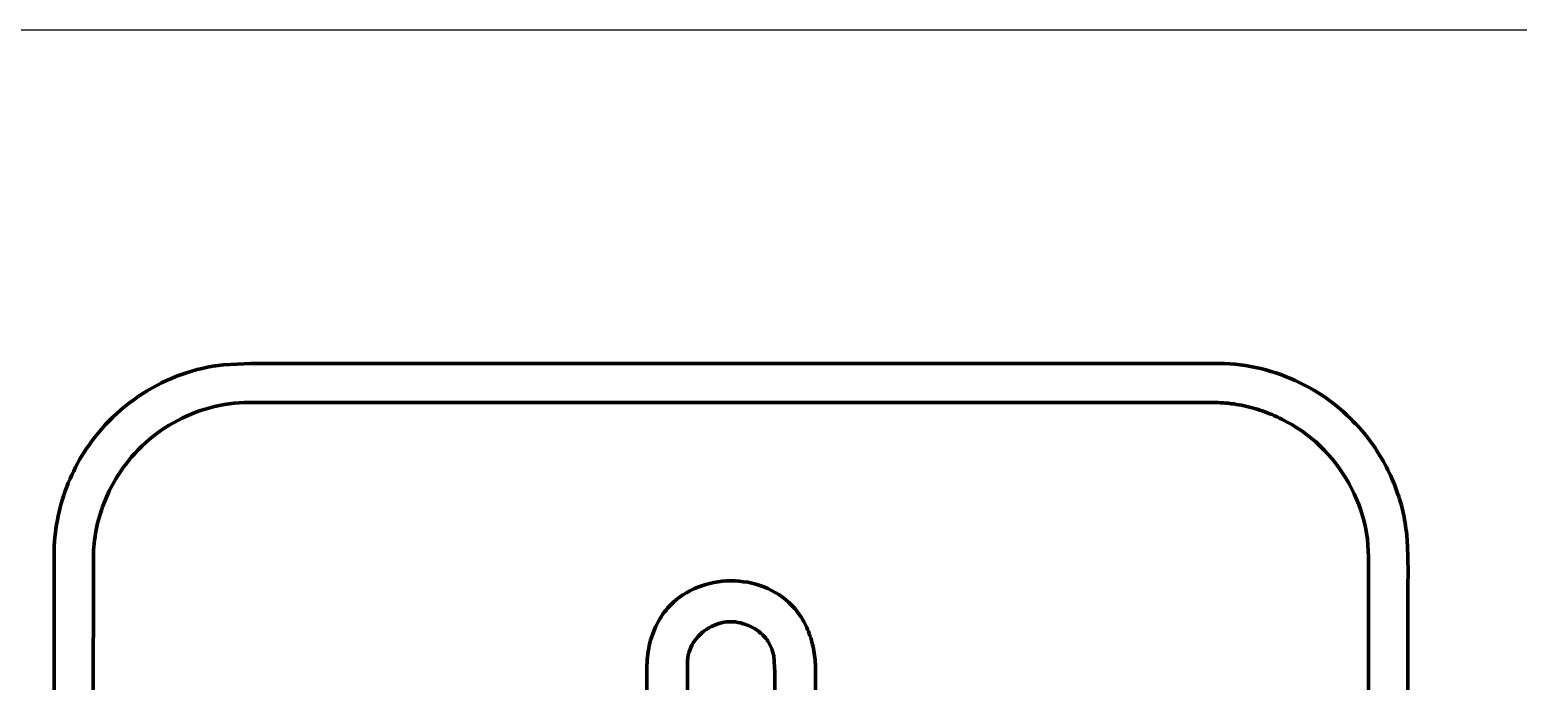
# Model space of a CAD drawing. Header units: millimetres. Extents: x 0 to 494, y 0 to 218.
# Drawn here: x 71.55 to 87.44, y 81.2 to 88.16 of the extents above; entities that cross this region are included whole.
import ezdxf

# ---------------------------------------------------------------- set-up
doc = ezdxf.new("R2010")
doc.units = ezdxf.units.MM
doc.layers.add('color#000000ff', color=7, linetype='Continuous', lineweight=100)
doc.layers.add('color#ffffffff', color=7, linetype='Continuous', lineweight=100)

msp = doc.modelspace()

# ---------------------------------------------------------------- linework, layer by layer
at = {"color": 1}
msp.add_line((-0.014, 88.158), (158.08, 88.158), dxfattribs=at)
at = {"layer": 'color#000000ff'}
for p, q in [((73.388, 84.544), (73.332, 84.531)), ((73.445, 84.557), (73.388, 84.544)), ((73.502, 84.567), (73.445, 84.557)), ((73.559, 84.576), (73.502, 84.567)), ((73.616, 84.583), (73.559, 84.576)), ((73.905, 84.597), (73.616, 84.583)), ((84.192, 84.597), (73.905, 84.597)), ((84.247, 84.597), (84.192, 84.597)), ((84.303, 84.596), (84.247, 84.597)), ((84.359, 84.593), (84.303, 84.596)), ((84.414, 84.588), (84.359, 84.593)), ((84.47, 84.582), (84.414, 84.588)), ((84.525, 84.574), (84.47, 84.582)), ((84.58, 84.565), (84.525, 84.574)), ((84.634, 84.554), (84.58, 84.565)), ((84.689, 84.541), (84.634, 84.554)), ((84.743, 84.528), (84.689, 84.541)), ((72.953, 84.389), (72.902, 84.362)), ((73.006, 84.413), (72.953, 84.389)), ((73.058, 84.437), (73.006, 84.413)), ((73.112, 84.459), (73.058, 84.437)), ((73.166, 84.479), (73.112, 84.459)), ((73.221, 84.498), (73.166, 84.479)), ((73.276, 84.515), (73.221, 84.498)), ((73.332, 84.531), (73.276, 84.515)), ((84.796, 84.512), (84.743, 84.528)), ((84.849, 84.496), (84.796, 84.512)), ((84.902, 84.478), (84.849, 84.496)), ((84.954, 84.458), (84.902, 84.478)), ((85.006, 84.437), (84.954, 84.458)), ((85.057, 84.415), (85.006, 84.437)), ((85.107, 84.391), (85.057, 84.415)), ((85.157, 84.366), (85.107, 84.391)), ((72.703, 84.243), (72.656, 84.209)), ((72.752, 84.275), (72.703, 84.243)), ((72.801, 84.305), (72.752, 84.275)), ((72.851, 84.334), (72.801, 84.305)), ((72.902, 84.362), (72.851, 84.334)), ((85.206, 84.34), (85.157, 84.366)), ((85.254, 84.312), (85.206, 84.34)), ((85.302, 84.283), (85.254, 84.312)), ((85.349, 84.253), (85.302, 84.283)), ((85.394, 84.221), (85.349, 84.253)), ((72.52, 84.102), (72.476, 84.064)), ((72.564, 84.139), (72.52, 84.102)), ((72.61, 84.175), (72.564, 84.139)), ((72.656, 84.209), (72.61, 84.175)), ((73.27, 84.056), (73.319, 84.075)), ((73.319, 84.075), (73.368, 84.093)), ((73.368, 84.093), (73.419, 84.109)), ((73.419, 84.109), (73.469, 84.124)), ((73.469, 84.124), (73.52, 84.136)), ((73.52, 84.136), (73.572, 84.148)), ((73.572, 84.148), (73.624, 84.157)), ((73.624, 84.157), (73.676, 84.165)), ((73.676, 84.165), (73.728, 84.171)), ((73.728, 84.171), (73.781, 84.175)), ((73.781, 84.175), (73.834, 84.178)), ((73.834, 84.178), (73.887, 84.178)), ((73.887, 84.178), (84.172, 84.178)), ((84.172, 84.178), (84.201, 84.178)), ((84.201, 84.178), (84.23, 84.178)), ((84.23, 84.178), (84.258, 84.177)), ((84.258, 84.177), (84.287, 84.175)), ((84.287, 84.175), (84.315, 84.173)), ((84.315, 84.173), (84.343, 84.171)), ((84.343, 84.171), (84.372, 84.167)), ((84.372, 84.167), (84.4, 84.164)), ((84.4, 84.164), (84.428, 84.16)), ((84.428, 84.16), (84.456, 84.155)), ((84.456, 84.155), (84.484, 84.15)), ((84.484, 84.15), (84.512, 84.144)), ((84.512, 84.144), (84.54, 84.138)), ((84.54, 84.138), (84.568, 84.131)), ((84.568, 84.131), (84.596, 84.124)), ((84.596, 84.124), (84.623, 84.116)), ((84.623, 84.116), (84.65, 84.108)), ((84.65, 84.108), (84.678, 84.099)), ((84.678, 84.099), (84.705, 84.09)), ((84.705, 84.09), (84.732, 84.081)), ((84.732, 84.081), (84.758, 84.071)), ((84.758, 84.071), (84.785, 84.06)), ((85.439, 84.188), (85.394, 84.221)), ((85.483, 84.154), (85.439, 84.188)), ((85.526, 84.119), (85.483, 84.154)), ((85.568, 84.082), (85.526, 84.119)), ((85.609, 84.045), (85.568, 84.082)), ((72.353, 83.941), (72.314, 83.898)), ((72.393, 83.983), (72.353, 83.941)), ((72.434, 84.024), (72.393, 83.983)), ((72.476, 84.064), (72.434, 84.024)), ((72.946, 83.879), (72.99, 83.909)), ((72.99, 83.909), (73.035, 83.937)), ((73.035, 83.937), (73.08, 83.964)), ((73.08, 83.964), (73.126, 83.989)), ((73.126, 83.989), (73.174, 84.013)), ((73.174, 84.013), (73.221, 84.035)), ((73.221, 84.035), (73.27, 84.056)), ((84.785, 84.06), (84.811, 84.05)), ((84.811, 84.05), (84.837, 84.038)), ((84.837, 84.038), (84.863, 84.026)), ((84.863, 84.026), (84.889, 84.014)), ((84.889, 84.014), (84.915, 84.002)), ((84.915, 84.002), (84.94, 83.988)), ((84.94, 83.988), (84.965, 83.975)), ((84.965, 83.975), (85.02, 83.944)), ((85.02, 83.944), (85.074, 83.911)), ((85.074, 83.911), (85.127, 83.876)), ((85.649, 84.006), (85.609, 84.045)), ((85.673, 83.982), (85.649, 84.006)), ((85.697, 83.957), (85.673, 83.982)), ((85.72, 83.933), (85.697, 83.957)), ((85.743, 83.908), (85.72, 83.933)), ((85.766, 83.882), (85.743, 83.908)), ((72.206, 83.763), (72.179, 83.725)), ((72.241, 83.809), (72.206, 83.763)), ((72.277, 83.854), (72.241, 83.809)), ((72.314, 83.898), (72.277, 83.854)), ((72.742, 83.713), (72.781, 83.749)), ((72.781, 83.749), (72.821, 83.783)), ((72.821, 83.783), (72.861, 83.817)), ((72.861, 83.817), (72.903, 83.849)), ((72.903, 83.849), (72.946, 83.879)), ((85.127, 83.876), (85.178, 83.839)), ((85.178, 83.839), (85.227, 83.8)), ((85.227, 83.8), (85.275, 83.759)), ((85.275, 83.759), (85.321, 83.717)), ((85.788, 83.856), (85.766, 83.882)), ((85.809, 83.83), (85.788, 83.856)), ((85.83, 83.804), (85.809, 83.83)), ((85.851, 83.777), (85.83, 83.804)), ((85.871, 83.749), (85.851, 83.777)), ((85.891, 83.722), (85.871, 83.749)), ((72.103, 83.61), (72.079, 83.57)), ((72.127, 83.649), (72.103, 83.61)), ((72.153, 83.687), (72.127, 83.649)), ((72.179, 83.725), (72.153, 83.687)), ((72.6, 83.557), (72.633, 83.598)), ((72.633, 83.598), (72.668, 83.637)), ((72.668, 83.637), (72.705, 83.676)), ((72.705, 83.676), (72.742, 83.713)), ((85.321, 83.717), (85.366, 83.672)), ((85.366, 83.672), (85.409, 83.626)), ((85.409, 83.626), (85.45, 83.578)), ((85.91, 83.694), (85.891, 83.722)), ((85.929, 83.665), (85.91, 83.694)), ((85.947, 83.637), (85.929, 83.665)), ((85.965, 83.608), (85.947, 83.637)), ((85.982, 83.579), (85.965, 83.608)), ((72.015, 83.448), (71.995, 83.406)), ((72.035, 83.489), (72.015, 83.448)), ((72.057, 83.53), (72.035, 83.489)), ((72.079, 83.57), (72.057, 83.53)), ((72.503, 83.426), (72.524, 83.456)), ((72.524, 83.456), (72.545, 83.486)), ((72.545, 83.486), (72.567, 83.516)), ((72.567, 83.516), (72.6, 83.557)), ((85.45, 83.578), (85.49, 83.529)), ((85.49, 83.529), (85.527, 83.478)), ((85.527, 83.478), (85.563, 83.426)), ((85.999, 83.549), (85.982, 83.579)), ((86.015, 83.52), (85.999, 83.549)), ((86.031, 83.489), (86.015, 83.52)), ((86.046, 83.459), (86.031, 83.489)), ((86.061, 83.429), (86.046, 83.459)), ((86.076, 83.398), (86.061, 83.429)), ((71.941, 83.278), (71.925, 83.235)), ((71.958, 83.321), (71.941, 83.278)), ((71.976, 83.364), (71.958, 83.321)), ((71.995, 83.406), (71.976, 83.364)), ((72.411, 83.268), (72.428, 83.301)), ((72.428, 83.301), (72.446, 83.333)), ((72.446, 83.333), (72.464, 83.364)), ((72.464, 83.364), (72.483, 83.395)), ((72.483, 83.395), (72.503, 83.426)), ((85.563, 83.426), (85.597, 83.373)), ((85.597, 83.373), (85.629, 83.318)), ((85.629, 83.318), (85.658, 83.263)), ((86.089, 83.367), (86.076, 83.398)), ((86.103, 83.336), (86.089, 83.367)), ((86.115, 83.304), (86.103, 83.336)), ((86.128, 83.273), (86.115, 83.304)), ((86.139, 83.241), (86.128, 83.273)), ((71.896, 83.147), (71.883, 83.103)), ((71.91, 83.191), (71.896, 83.147)), ((71.925, 83.235), (71.91, 83.191)), ((72.336, 83.101), (72.35, 83.135)), ((72.35, 83.135), (72.364, 83.169)), ((72.364, 83.169), (72.379, 83.202)), ((72.379, 83.202), (72.394, 83.236)), ((72.394, 83.236), (72.411, 83.268)), ((85.658, 83.263), (85.686, 83.206)), ((85.686, 83.206), (85.712, 83.148)), ((85.712, 83.148), (85.735, 83.09)), ((86.15, 83.209), (86.139, 83.241)), ((86.161, 83.176), (86.15, 83.209)), ((86.171, 83.146), (86.161, 83.176)), ((86.181, 83.115), (86.171, 83.146)), ((86.19, 83.083), (86.181, 83.115)), ((71.85, 82.969), (71.841, 82.923)), ((71.86, 83.014), (71.85, 82.969)), ((71.871, 83.059), (71.86, 83.014)), ((71.883, 83.103), (71.871, 83.059)), ((72.28, 82.927), (72.29, 82.962)), ((72.29, 82.962), (72.3, 82.997)), ((72.3, 82.997), (72.311, 83.032)), ((72.311, 83.032), (72.323, 83.067)), ((72.323, 83.067), (72.336, 83.101)), ((85.735, 83.09), (85.756, 83.03)), ((85.756, 83.03), (85.775, 82.97)), ((85.775, 82.97), (85.791, 82.909)), ((86.198, 83.052), (86.19, 83.083)), ((86.206, 83.021), (86.198, 83.052)), ((86.213, 82.989), (86.206, 83.021)), ((86.219, 82.958), (86.213, 82.989)), ((86.225, 82.926), (86.219, 82.958)), ((71.826, 82.832), (71.82, 82.787)), ((71.833, 82.878), (71.826, 82.832)), ((71.841, 82.923), (71.833, 82.878)), ((72.249, 82.784), (72.256, 82.82)), ((72.256, 82.82), (72.263, 82.856)), ((72.263, 82.856), (72.271, 82.891)), ((72.271, 82.891), (72.28, 82.927)), ((85.791, 82.909), (85.806, 82.848)), ((85.806, 82.848), (85.817, 82.786)), ((86.23, 82.894), (86.225, 82.926)), ((86.235, 82.862), (86.23, 82.894)), ((86.239, 82.83), (86.235, 82.862)), ((86.243, 82.798), (86.239, 82.83)), ((86.247, 82.766), (86.243, 82.798)), ((71.808, 82.649), (71.806, 82.603)), ((71.811, 82.695), (71.808, 82.649)), ((71.815, 82.741), (71.811, 82.695)), ((71.82, 82.787), (71.815, 82.741)), ((72.228, 82.602), (72.23, 82.638)), ((72.23, 82.638), (72.234, 82.675)), ((72.234, 82.675), (72.238, 82.711)), ((72.238, 82.711), (72.243, 82.748)), ((72.243, 82.748), (72.249, 82.784)), ((85.817, 82.786), (85.827, 82.724)), ((85.827, 82.724), (85.833, 82.661)), ((85.833, 82.661), (85.837, 82.598)), ((86.252, 82.702), (86.247, 82.766)), ((86.256, 82.637), (86.252, 82.702)), ((86.26, 82.54), (86.256, 82.637)), ((71.806, 82.603), (71.805, 82.557)), ((71.805, 82.557), (71.805, 82.51)), ((71.805, 82.51), (71.805, 74.722)), ((72.224, 79.256), (72.225, 82.529)), ((72.225, 82.529), (72.226, 82.565)), ((72.226, 82.565), (72.228, 82.602)), ((85.837, 82.598), (85.839, 82.535)), ((85.839, 82.535), (85.838, 82.472)), ((86.261, 82.346), (86.26, 82.54)), ((85.838, 82.472), (85.837, 79.252)), ((86.26, 82.249), (86.261, 82.346)), ((78.595, 82.171), (78.556, 82.149)), ((78.636, 82.191), (78.595, 82.171)), ((78.677, 82.209), (78.636, 82.191)), ((78.72, 82.224), (78.677, 82.209)), ((78.763, 82.238), (78.72, 82.224)), ((78.806, 82.249), (78.763, 82.238)), ((78.85, 82.259), (78.806, 82.249)), ((78.895, 82.266), (78.85, 82.259)), ((78.94, 82.271), (78.895, 82.266)), ((78.985, 82.275), (78.94, 82.271)), ((79.031, 82.276), (78.985, 82.275)), ((79.076, 82.275), (79.031, 82.276)), ((79.121, 82.272), (79.076, 82.275)), ((79.166, 82.267), (79.121, 82.272)), ((79.211, 82.26), (79.166, 82.267)), ((79.255, 82.251), (79.211, 82.26)), ((79.299, 82.239), (79.255, 82.251)), ((79.342, 82.226), (79.299, 82.239)), ((79.384, 82.211), (79.342, 82.226)), ((79.426, 82.193), (79.384, 82.211)), ((79.466, 82.174), (79.426, 82.193)), ((79.505, 82.152), (79.466, 82.174)), ((86.26, 74.534), (86.26, 82.249)), ((78.379, 82.009), (78.359, 81.987)), ((78.4, 82.03), (78.379, 82.009)), ((78.422, 82.051), (78.4, 82.03)), ((78.445, 82.071), (78.422, 82.051)), ((78.468, 82.09), (78.445, 82.071)), ((78.493, 82.108), (78.468, 82.09)), ((78.518, 82.125), (78.493, 82.108)), ((78.556, 82.149), (78.518, 82.125)), ((79.544, 82.129), (79.505, 82.152)), ((79.581, 82.103), (79.544, 82.129)), ((79.616, 82.076), (79.581, 82.103)), ((79.65, 82.046), (79.616, 82.076)), ((79.683, 82.014), (79.65, 82.046)), ((79.713, 81.98), (79.683, 82.014)), ((78.271, 81.864), (78.256, 81.838)), ((78.287, 81.89), (78.271, 81.864)), ((78.303, 81.915), (78.287, 81.89)), ((78.321, 81.94), (78.303, 81.915)), ((78.339, 81.963), (78.321, 81.94)), ((78.359, 81.987), (78.339, 81.963)), ((79.729, 81.962), (79.713, 81.98)), ((79.743, 81.943), (79.729, 81.962)), ((79.758, 81.923), (79.743, 81.943)), ((79.771, 81.904), (79.758, 81.923)), ((79.784, 81.884), (79.771, 81.904)), ((79.797, 81.863), (79.784, 81.884)), ((79.809, 81.842), (79.797, 81.863)), ((79.82, 81.821), (79.809, 81.842)), ((78.194, 81.7), (78.184, 81.671)), ((78.205, 81.728), (78.194, 81.7)), ((78.216, 81.757), (78.205, 81.728)), ((78.228, 81.784), (78.216, 81.757)), ((78.242, 81.811), (78.228, 81.784)), ((78.256, 81.838), (78.242, 81.811)), ((78.664, 81.662), (78.683, 81.683)), ((78.683, 81.683), (78.704, 81.704)), ((78.704, 81.704), (78.725, 81.724)), ((78.725, 81.724), (78.748, 81.742)), ((78.748, 81.742), (78.772, 81.758)), ((78.772, 81.758), (78.797, 81.774)), ((78.797, 81.774), (78.823, 81.788)), ((78.823, 81.788), (78.849, 81.8)), ((78.849, 81.8), (78.876, 81.811)), ((78.876, 81.811), (78.904, 81.82)), ((78.904, 81.82), (78.932, 81.827)), ((78.932, 81.827), (78.961, 81.833)), ((78.961, 81.833), (78.989, 81.837)), ((78.989, 81.837), (79.018, 81.839)), ((79.018, 81.839), (79.047, 81.839)), ((79.047, 81.839), (79.076, 81.837)), ((79.076, 81.837), (79.105, 81.832)), ((79.105, 81.832), (79.133, 81.826)), ((79.133, 81.826), (79.162, 81.818)), ((79.162, 81.818), (79.176, 81.813)), ((79.176, 81.813), (79.191, 81.809)), ((79.191, 81.809), (79.206, 81.803)), ((79.206, 81.803), (79.221, 81.798)), ((79.221, 81.798), (79.235, 81.792)), ((79.235, 81.792), (79.249, 81.785)), ((79.249, 81.785), (79.263, 81.778)), ((79.263, 81.778), (79.277, 81.77)), ((79.277, 81.77), (79.29, 81.762)), ((79.29, 81.762), (79.304, 81.754)), ((79.304, 81.754), (79.316, 81.745)), ((79.316, 81.745), (79.329, 81.735)), ((79.329, 81.735), (79.341, 81.726)), ((79.341, 81.726), (79.353, 81.715)), ((79.353, 81.715), (79.365, 81.705)), ((79.365, 81.705), (79.376, 81.694)), ((79.376, 81.694), (79.387, 81.682)), ((79.387, 81.682), (79.397, 81.671)), ((79.831, 81.8), (79.82, 81.821)), ((79.841, 81.778), (79.831, 81.8)), ((79.85, 81.756), (79.841, 81.778)), ((79.86, 81.734), (79.85, 81.756)), ((79.868, 81.712), (79.86, 81.734)), ((79.876, 81.689), (79.868, 81.712)), ((79.884, 81.667), (79.876, 81.689)), ((78.149, 81.524), (78.144, 81.494)), ((78.154, 81.554), (78.149, 81.524)), ((78.16, 81.583), (78.154, 81.554)), ((78.167, 81.613), (78.16, 81.583)), ((78.175, 81.642), (78.167, 81.613)), ((78.184, 81.671), (78.175, 81.642)), ((78.583, 81.51), (78.592, 81.537)), ((78.592, 81.537), (78.603, 81.564)), ((78.603, 81.564), (78.616, 81.59)), ((78.616, 81.59), (78.63, 81.615)), ((78.63, 81.615), (78.646, 81.639)), ((78.646, 81.639), (78.664, 81.662)), ((79.397, 81.671), (79.407, 81.659)), ((79.407, 81.659), (79.416, 81.646)), ((79.416, 81.646), (79.425, 81.634)), ((79.425, 81.634), (79.434, 81.62)), ((79.434, 81.62), (79.442, 81.607)), ((79.442, 81.607), (79.449, 81.593)), ((79.449, 81.593), (79.456, 81.579)), ((79.456, 81.579), (79.462, 81.565)), ((79.462, 81.565), (79.467, 81.55)), ((79.467, 81.55), (79.472, 81.535)), ((79.472, 81.535), (79.477, 81.52)), ((79.891, 81.644), (79.884, 81.667)), ((79.897, 81.62), (79.891, 81.644)), ((79.903, 81.597), (79.897, 81.62)), ((79.909, 81.574), (79.903, 81.597)), ((79.913, 81.55), (79.909, 81.574)), ((79.918, 81.527), (79.913, 81.55)), ((79.922, 81.503), (79.918, 81.527)), ((78.136, 81.404), (78.135, 81.374)), ((78.135, 81.374), (78.136, 75.708)), ((78.138, 81.434), (78.136, 81.404)), ((78.141, 81.464), (78.138, 81.434)), ((78.144, 81.494), (78.141, 81.464)), ((78.567, 76.862), (78.568, 81.393)), ((78.568, 81.423), (78.571, 81.453)), ((78.568, 81.393), (78.568, 81.423)), ((78.571, 81.453), (78.576, 81.482)), ((78.576, 81.482), (78.583, 81.51)), ((79.477, 81.52), (79.489, 81.475)), ((79.489, 81.475), (79.501, 81.299)), ((79.925, 81.479), (79.922, 81.503)), ((79.928, 81.455), (79.925, 81.479)), ((79.931, 81.431), (79.928, 81.455)), ((79.933, 81.408), (79.931, 81.431)), ((79.934, 81.384), (79.933, 81.408)), ((79.935, 81.36), (79.934, 81.384)), ((79.501, 81.299), (79.501, 75.669)), ((79.936, 81.336), (79.935, 81.36)), ((79.936, 75.746), (79.936, 81.336))]:
    msp.add_line(p, q, dxfattribs=at)
at = {"layer": 'color#ffffffff'}
for p, q in [((73.332, 84.531), (73.388, 84.544)), ((73.388, 84.544), (73.445, 84.557)), ((73.445, 84.557), (73.502, 84.567)), ((73.502, 84.567), (73.559, 84.576)), ((73.559, 84.576), (73.616, 84.583)), ((73.616, 84.583), (73.905, 84.597)), ((73.905, 84.597), (84.192, 84.597)), ((84.192, 84.597), (84.247, 84.597)), ((84.247, 84.597), (84.303, 84.596)), ((84.303, 84.596), (84.359, 84.593)), ((84.359, 84.593), (84.414, 84.588)), ((84.414, 84.588), (84.47, 84.582)), ((84.47, 84.582), (84.525, 84.574)), ((84.525, 84.574), (84.58, 84.565)), ((84.58, 84.565), (84.634, 84.554)), ((84.634, 84.554), (84.689, 84.541)), ((84.689, 84.541), (84.743, 84.528)), ((72.902, 84.362), (72.953, 84.389)), ((72.953, 84.389), (73.006, 84.413)), ((73.006, 84.413), (73.058, 84.437)), ((73.058, 84.437), (73.112, 84.459)), ((73.112, 84.459), (73.166, 84.479)), ((73.166, 84.479), (73.221, 84.498)), ((73.221, 84.498), (73.276, 84.515)), ((73.276, 84.515), (73.332, 84.531)), ((84.743, 84.528), (84.796, 84.512)), ((84.796, 84.512), (84.849, 84.496)), ((84.849, 84.496), (84.902, 84.478)), ((84.902, 84.478), (84.954, 84.458)), ((84.954, 84.458), (85.006, 84.437)), ((85.006, 84.437), (85.057, 84.415)), ((85.057, 84.415), (85.107, 84.391)), ((85.107, 84.391), (85.157, 84.366)), ((72.656, 84.209), (72.703, 84.243)), ((72.703, 84.243), (72.752, 84.275)), ((72.752, 84.275), (72.801, 84.305)), ((72.801, 84.305), (72.851, 84.334)), ((72.851, 84.334), (72.902, 84.362)), ((85.157, 84.366), (85.206, 84.34)), ((85.206, 84.34), (85.254, 84.312)), ((85.254, 84.312), (85.302, 84.283)), ((85.302, 84.283), (85.349, 84.253)), ((85.349, 84.253), (85.394, 84.221)), ((72.476, 84.064), (72.52, 84.102)), ((72.52, 84.102), (72.564, 84.139)), ((72.564, 84.139), (72.61, 84.175)), ((72.61, 84.175), (72.656, 84.209)), ((73.319, 84.075), (73.27, 84.056)), ((73.368, 84.093), (73.319, 84.075)), ((73.419, 84.109), (73.368, 84.093)), ((73.469, 84.124), (73.419, 84.109)), ((73.52, 84.136), (73.469, 84.124)), ((73.572, 84.148), (73.52, 84.136)), ((73.624, 84.157), (73.572, 84.148)), ((73.676, 84.165), (73.624, 84.157)), ((73.728, 84.171), (73.676, 84.165)), ((73.781, 84.175), (73.728, 84.171)), ((73.834, 84.178), (73.781, 84.175)), ((73.887, 84.178), (73.834, 84.178)), ((84.172, 84.178), (73.887, 84.178)), ((84.201, 84.178), (84.172, 84.178)), ((84.23, 84.178), (84.201, 84.178)), ((84.258, 84.177), (84.23, 84.178)), ((84.287, 84.175), (84.258, 84.177)), ((84.315, 84.173), (84.287, 84.175)), ((84.343, 84.171), (84.315, 84.173)), ((84.372, 84.167), (84.343, 84.171)), ((84.4, 84.164), (84.372, 84.167)), ((84.428, 84.16), (84.4, 84.164)), ((84.456, 84.155), (84.428, 84.16)), ((84.484, 84.15), (84.456, 84.155)), ((84.512, 84.144), (84.484, 84.15)), ((84.54, 84.138), (84.512, 84.144)), ((84.568, 84.131), (84.54, 84.138)), ((84.596, 84.124), (84.568, 84.131)), ((84.623, 84.116), (84.596, 84.124)), ((84.65, 84.108), (84.623, 84.116)), ((84.678, 84.099), (84.65, 84.108)), ((84.705, 84.09), (84.678, 84.099)), ((84.732, 84.081), (84.705, 84.09)), ((84.758, 84.071), (84.732, 84.081)), ((84.785, 84.06), (84.758, 84.071)), ((85.394, 84.221), (85.439, 84.188)), ((85.439, 84.188), (85.483, 84.154)), ((85.483, 84.154), (85.526, 84.119)), ((85.526, 84.119), (85.568, 84.082)), ((85.568, 84.082), (85.609, 84.045)), ((72.314, 83.898), (72.353, 83.941)), ((72.353, 83.941), (72.393, 83.983)), ((72.393, 83.983), (72.434, 84.024)), ((72.434, 84.024), (72.476, 84.064)), ((72.99, 83.909), (72.946, 83.879)), ((73.035, 83.937), (72.99, 83.909)), ((73.08, 83.964), (73.035, 83.937)), ((73.126, 83.989), (73.08, 83.964)), ((73.174, 84.013), (73.126, 83.989)), ((73.221, 84.035), (73.174, 84.013)), ((73.27, 84.056), (73.221, 84.035)), ((84.811, 84.05), (84.785, 84.06)), ((84.837, 84.038), (84.811, 84.05)), ((84.863, 84.026), (84.837, 84.038)), ((84.889, 84.014), (84.863, 84.026)), ((84.915, 84.002), (84.889, 84.014)), ((84.94, 83.988), (84.915, 84.002)), ((84.965, 83.975), (84.94, 83.988)), ((85.02, 83.944), (84.965, 83.975)), ((85.074, 83.911), (85.02, 83.944)), ((85.127, 83.876), (85.074, 83.911)), ((85.609, 84.045), (85.649, 84.006)), ((85.649, 84.006), (85.673, 83.982)), ((85.673, 83.982), (85.697, 83.957)), ((85.697, 83.957), (85.72, 83.933)), ((85.72, 83.933), (85.743, 83.908)), ((85.743, 83.908), (85.766, 83.882)), ((72.179, 83.725), (72.206, 83.763)), ((72.206, 83.763), (72.241, 83.809)), ((72.241, 83.809), (72.277, 83.854)), ((72.277, 83.854), (72.314, 83.898)), ((72.781, 83.749), (72.742, 83.713)), ((72.821, 83.783), (72.781, 83.749)), ((72.861, 83.817), (72.821, 83.783)), ((72.903, 83.849), (72.861, 83.817)), ((72.946, 83.879), (72.903, 83.849)), ((85.178, 83.839), (85.127, 83.876)), ((85.227, 83.8), (85.178, 83.839)), ((85.275, 83.759), (85.227, 83.8)), ((85.321, 83.717), (85.275, 83.759)), ((85.766, 83.882), (85.788, 83.856)), ((85.788, 83.856), (85.809, 83.83)), ((85.809, 83.83), (85.83, 83.804)), ((85.83, 83.804), (85.851, 83.777)), ((85.851, 83.777), (85.871, 83.749)), ((85.871, 83.749), (85.891, 83.722)), ((72.079, 83.57), (72.103, 83.61)), ((72.103, 83.61), (72.127, 83.649)), ((72.127, 83.649), (72.153, 83.687)), ((72.153, 83.687), (72.179, 83.725)), ((72.633, 83.598), (72.6, 83.557)), ((72.668, 83.637), (72.633, 83.598)), ((72.705, 83.676), (72.668, 83.637)), ((72.742, 83.713), (72.705, 83.676)), ((85.366, 83.672), (85.321, 83.717)), ((85.409, 83.626), (85.366, 83.672)), ((85.45, 83.578), (85.409, 83.626)), ((85.891, 83.722), (85.91, 83.694)), ((85.91, 83.694), (85.929, 83.665)), ((85.929, 83.665), (85.947, 83.637)), ((85.947, 83.637), (85.965, 83.608)), ((85.965, 83.608), (85.982, 83.579)), ((71.995, 83.406), (72.015, 83.448)), ((72.015, 83.448), (72.035, 83.489)), ((72.035, 83.489), (72.057, 83.53)), ((72.057, 83.53), (72.079, 83.57)), ((72.524, 83.456), (72.503, 83.426)), ((72.545, 83.486), (72.524, 83.456)), ((72.567, 83.516), (72.545, 83.486)), ((72.6, 83.557), (72.567, 83.516)), ((85.49, 83.529), (85.45, 83.578)), ((85.527, 83.478), (85.49, 83.529)), ((85.563, 83.426), (85.527, 83.478)), ((85.982, 83.579), (85.999, 83.549)), ((85.999, 83.549), (86.015, 83.52)), ((86.015, 83.52), (86.031, 83.489)), ((86.031, 83.489), (86.046, 83.459)), ((86.046, 83.459), (86.061, 83.429)), ((86.061, 83.429), (86.076, 83.398)), ((71.925, 83.235), (71.941, 83.278)), ((71.941, 83.278), (71.958, 83.321)), ((71.958, 83.321), (71.976, 83.364)), ((71.976, 83.364), (71.995, 83.406)), ((72.428, 83.301), (72.411, 83.268)), ((72.446, 83.333), (72.428, 83.301)), ((72.464, 83.364), (72.446, 83.333)), ((72.483, 83.395), (72.464, 83.364)), ((72.503, 83.426), (72.483, 83.395)), ((85.597, 83.373), (85.563, 83.426)), ((85.629, 83.318), (85.597, 83.373)), ((85.658, 83.263), (85.629, 83.318)), ((86.076, 83.398), (86.089, 83.367)), ((86.089, 83.367), (86.103, 83.336)), ((86.103, 83.336), (86.115, 83.304)), ((86.115, 83.304), (86.128, 83.273)), ((86.128, 83.273), (86.139, 83.241)), ((71.883, 83.103), (71.896, 83.147)), ((71.896, 83.147), (71.91, 83.191)), ((71.91, 83.191), (71.925, 83.235)), ((72.35, 83.135), (72.336, 83.101)), ((72.364, 83.169), (72.35, 83.135)), ((72.379, 83.202), (72.364, 83.169)), ((72.394, 83.236), (72.379, 83.202)), ((72.411, 83.268), (72.394, 83.236)), ((85.686, 83.206), (85.658, 83.263)), ((85.712, 83.148), (85.686, 83.206)), ((85.735, 83.09), (85.712, 83.148)), ((86.139, 83.241), (86.15, 83.209)), ((86.15, 83.209), (86.161, 83.176)), ((86.161, 83.176), (86.171, 83.146)), ((86.171, 83.146), (86.181, 83.115)), ((86.181, 83.115), (86.19, 83.083)), ((71.841, 82.923), (71.85, 82.969)), ((71.85, 82.969), (71.86, 83.014)), ((71.86, 83.014), (71.871, 83.059)), ((71.871, 83.059), (71.883, 83.103)), ((72.29, 82.962), (72.28, 82.927)), ((72.3, 82.997), (72.29, 82.962)), ((72.311, 83.032), (72.3, 82.997)), ((72.323, 83.067), (72.311, 83.032)), ((72.336, 83.101), (72.323, 83.067)), ((85.756, 83.03), (85.735, 83.09)), ((85.775, 82.97), (85.756, 83.03)), ((85.791, 82.909), (85.775, 82.97)), ((86.19, 83.083), (86.198, 83.052)), ((86.198, 83.052), (86.206, 83.021)), ((86.206, 83.021), (86.213, 82.989)), ((86.213, 82.989), (86.219, 82.958)), ((86.219, 82.958), (86.225, 82.926)), ((71.82, 82.787), (71.826, 82.832)), ((71.826, 82.832), (71.833, 82.878)), ((71.833, 82.878), (71.841, 82.923)), ((72.256, 82.82), (72.249, 82.784)), ((72.263, 82.856), (72.256, 82.82)), ((72.271, 82.891), (72.263, 82.856)), ((72.28, 82.927), (72.271, 82.891)), ((85.806, 82.848), (85.791, 82.909)), ((85.817, 82.786), (85.806, 82.848)), ((86.225, 82.926), (86.23, 82.894)), ((86.23, 82.894), (86.235, 82.862)), ((86.235, 82.862), (86.239, 82.83)), ((86.239, 82.83), (86.243, 82.798)), ((86.243, 82.798), (86.247, 82.766)), ((71.806, 82.603), (71.808, 82.649)), ((71.808, 82.649), (71.811, 82.695)), ((71.811, 82.695), (71.815, 82.741)), ((71.815, 82.741), (71.82, 82.787)), ((72.23, 82.638), (72.228, 82.602)), ((72.234, 82.675), (72.23, 82.638)), ((72.238, 82.711), (72.234, 82.675)), ((72.243, 82.748), (72.238, 82.711)), ((72.249, 82.784), (72.243, 82.748)), ((85.827, 82.724), (85.817, 82.786)), ((85.833, 82.661), (85.827, 82.724)), ((85.837, 82.598), (85.833, 82.661)), ((86.247, 82.766), (86.252, 82.702)), ((86.252, 82.702), (86.256, 82.637)), ((86.256, 82.637), (86.26, 82.54)), ((71.805, 82.557), (71.806, 82.603)), ((71.805, 82.51), (71.805, 82.557)), ((71.805, 74.722), (71.805, 82.51)), ((72.225, 82.529), (72.224, 79.256)), ((72.226, 82.565), (72.225, 82.529)), ((72.228, 82.602), (72.226, 82.565)), ((85.839, 82.535), (85.837, 82.598)), ((85.838, 82.472), (85.839, 82.535)), ((86.26, 82.54), (86.261, 82.346)), ((85.837, 79.252), (85.838, 82.472)), ((86.261, 82.346), (86.26, 82.249)), ((78.556, 82.149), (78.595, 82.171)), ((78.595, 82.171), (78.636, 82.191)), ((78.636, 82.191), (78.677, 82.209)), ((78.677, 82.209), (78.72, 82.224)), ((78.72, 82.224), (78.763, 82.238)), ((78.763, 82.238), (78.806, 82.249)), ((78.806, 82.249), (78.85, 82.259)), ((78.85, 82.259), (78.895, 82.266)), ((78.895, 82.266), (78.94, 82.271)), ((78.94, 82.271), (78.985, 82.275)), ((78.985, 82.275), (79.031, 82.276)), ((79.031, 82.276), (79.076, 82.275)), ((79.076, 82.275), (79.121, 82.272)), ((79.121, 82.272), (79.166, 82.267)), ((79.166, 82.267), (79.211, 82.26)), ((79.211, 82.26), (79.255, 82.251)), ((79.255, 82.251), (79.299, 82.239)), ((79.299, 82.239), (79.342, 82.226)), ((79.342, 82.226), (79.384, 82.211)), ((79.384, 82.211), (79.426, 82.193)), ((79.426, 82.193), (79.466, 82.174)), ((79.466, 82.174), (79.505, 82.152)), ((86.26, 82.249), (86.26, 74.534)), ((78.359, 81.987), (78.379, 82.009)), ((78.379, 82.009), (78.4, 82.03)), ((78.4, 82.03), (78.422, 82.051)), ((78.422, 82.051), (78.445, 82.071)), ((78.445, 82.071), (78.468, 82.09)), ((78.468, 82.09), (78.493, 82.108)), ((78.493, 82.108), (78.518, 82.125)), ((78.518, 82.125), (78.556, 82.149)), ((79.505, 82.152), (79.544, 82.129)), ((79.544, 82.129), (79.581, 82.103)), ((79.581, 82.103), (79.616, 82.076)), ((79.616, 82.076), (79.65, 82.046)), ((79.65, 82.046), (79.683, 82.014)), ((79.683, 82.014), (79.713, 81.98)), ((78.256, 81.838), (78.271, 81.864)), ((78.271, 81.864), (78.287, 81.89)), ((78.287, 81.89), (78.303, 81.915)), ((78.303, 81.915), (78.321, 81.94)), ((78.321, 81.94), (78.339, 81.963)), ((78.339, 81.963), (78.359, 81.987)), ((79.713, 81.98), (79.729, 81.962)), ((79.729, 81.962), (79.743, 81.943)), ((79.743, 81.943), (79.758, 81.923)), ((79.758, 81.923), (79.771, 81.904)), ((79.771, 81.904), (79.784, 81.884)), ((79.784, 81.884), (79.797, 81.863)), ((79.797, 81.863), (79.809, 81.842)), ((79.809, 81.842), (79.82, 81.821)), ((78.184, 81.671), (78.194, 81.7)), ((78.194, 81.7), (78.205, 81.728)), ((78.205, 81.728), (78.216, 81.757)), ((78.216, 81.757), (78.228, 81.784)), ((78.228, 81.784), (78.242, 81.811)), ((78.242, 81.811), (78.256, 81.838)), ((78.683, 81.683), (78.664, 81.662)), ((78.704, 81.704), (78.683, 81.683)), ((78.725, 81.724), (78.704, 81.704)), ((78.748, 81.742), (78.725, 81.724)), ((78.772, 81.758), (78.748, 81.742)), ((78.797, 81.774), (78.772, 81.758)), ((78.823, 81.788), (78.797, 81.774)), ((78.849, 81.8), (78.823, 81.788)), ((78.876, 81.811), (78.849, 81.8)), ((78.904, 81.82), (78.876, 81.811)), ((78.932, 81.827), (78.904, 81.82)), ((78.961, 81.833), (78.932, 81.827)), ((78.989, 81.837), (78.961, 81.833)), ((79.018, 81.839), (78.989, 81.837)), ((79.047, 81.839), (79.018, 81.839)), ((79.076, 81.837), (79.047, 81.839)), ((79.105, 81.832), (79.076, 81.837)), ((79.133, 81.826), (79.105, 81.832)), ((79.162, 81.818), (79.133, 81.826)), ((79.176, 81.813), (79.162, 81.818)), ((79.191, 81.809), (79.176, 81.813)), ((79.206, 81.803), (79.191, 81.809)), ((79.221, 81.798), (79.206, 81.803)), ((79.235, 81.792), (79.221, 81.798)), ((79.249, 81.785), (79.235, 81.792)), ((79.263, 81.778), (79.249, 81.785)), ((79.277, 81.77), (79.263, 81.778)), ((79.29, 81.762), (79.277, 81.77)), ((79.304, 81.754), (79.29, 81.762)), ((79.316, 81.745), (79.304, 81.754)), ((79.329, 81.735), (79.316, 81.745)), ((79.341, 81.726), (79.329, 81.735)), ((79.353, 81.715), (79.341, 81.726)), ((79.365, 81.705), (79.353, 81.715)), ((79.376, 81.694), (79.365, 81.705)), ((79.387, 81.682), (79.376, 81.694)), ((79.397, 81.671), (79.387, 81.682)), ((79.82, 81.821), (79.831, 81.8)), ((79.831, 81.8), (79.841, 81.778)), ((79.841, 81.778), (79.85, 81.756)), ((79.85, 81.756), (79.86, 81.734)), ((79.86, 81.734), (79.868, 81.712)), ((79.868, 81.712), (79.876, 81.689)), ((79.876, 81.689), (79.884, 81.667)), ((78.144, 81.494), (78.149, 81.524)), ((78.149, 81.524), (78.154, 81.554)), ((78.154, 81.554), (78.16, 81.583)), ((78.16, 81.583), (78.167, 81.613)), ((78.167, 81.613), (78.175, 81.642)), ((78.175, 81.642), (78.184, 81.671)), ((78.592, 81.537), (78.583, 81.51)), ((78.603, 81.564), (78.592, 81.537)), ((78.616, 81.59), (78.603, 81.564)), ((78.63, 81.615), (78.616, 81.59)), ((78.646, 81.639), (78.63, 81.615)), ((78.664, 81.662), (78.646, 81.639)), ((79.407, 81.659), (79.397, 81.671)), ((79.416, 81.646), (79.407, 81.659)), ((79.425, 81.634), (79.416, 81.646)), ((79.434, 81.62), (79.425, 81.634)), ((79.442, 81.607), (79.434, 81.62)), ((79.449, 81.593), (79.442, 81.607)), ((79.456, 81.579), (79.449, 81.593)), ((79.462, 81.565), (79.456, 81.579)), ((79.467, 81.55), (79.462, 81.565)), ((79.472, 81.535), (79.467, 81.55)), ((79.477, 81.52), (79.472, 81.535)), ((79.884, 81.667), (79.891, 81.644)), ((79.891, 81.644), (79.897, 81.62)), ((79.897, 81.62), (79.903, 81.597)), ((79.903, 81.597), (79.909, 81.574)), ((79.909, 81.574), (79.913, 81.55)), ((79.913, 81.55), (79.918, 81.527)), ((79.918, 81.527), (79.922, 81.503)), ((78.135, 81.374), (78.136, 81.404)), ((78.136, 75.708), (78.135, 81.374)), ((78.136, 81.404), (78.138, 81.434)), ((78.138, 81.434), (78.141, 81.464)), ((78.141, 81.464), (78.144, 81.494)), ((78.568, 81.393), (78.567, 76.862)), ((78.571, 81.453), (78.568, 81.423)), ((78.568, 81.423), (78.568, 81.393)), ((78.576, 81.482), (78.571, 81.453)), ((78.583, 81.51), (78.576, 81.482)), ((79.489, 81.475), (79.477, 81.52)), ((79.501, 81.299), (79.489, 81.475)), ((79.922, 81.503), (79.925, 81.479)), ((79.925, 81.479), (79.928, 81.455)), ((79.928, 81.455), (79.931, 81.431)), ((79.931, 81.431), (79.933, 81.408)), ((79.933, 81.408), (79.934, 81.384)), ((79.934, 81.384), (79.935, 81.36)), ((79.501, 75.669), (79.501, 81.299)), ((79.935, 81.36), (79.936, 81.336)), ((79.936, 81.336), (79.936, 75.746))]:
    msp.add_line(p, q, dxfattribs=at)

doc.saveas('drawing.dxf')
